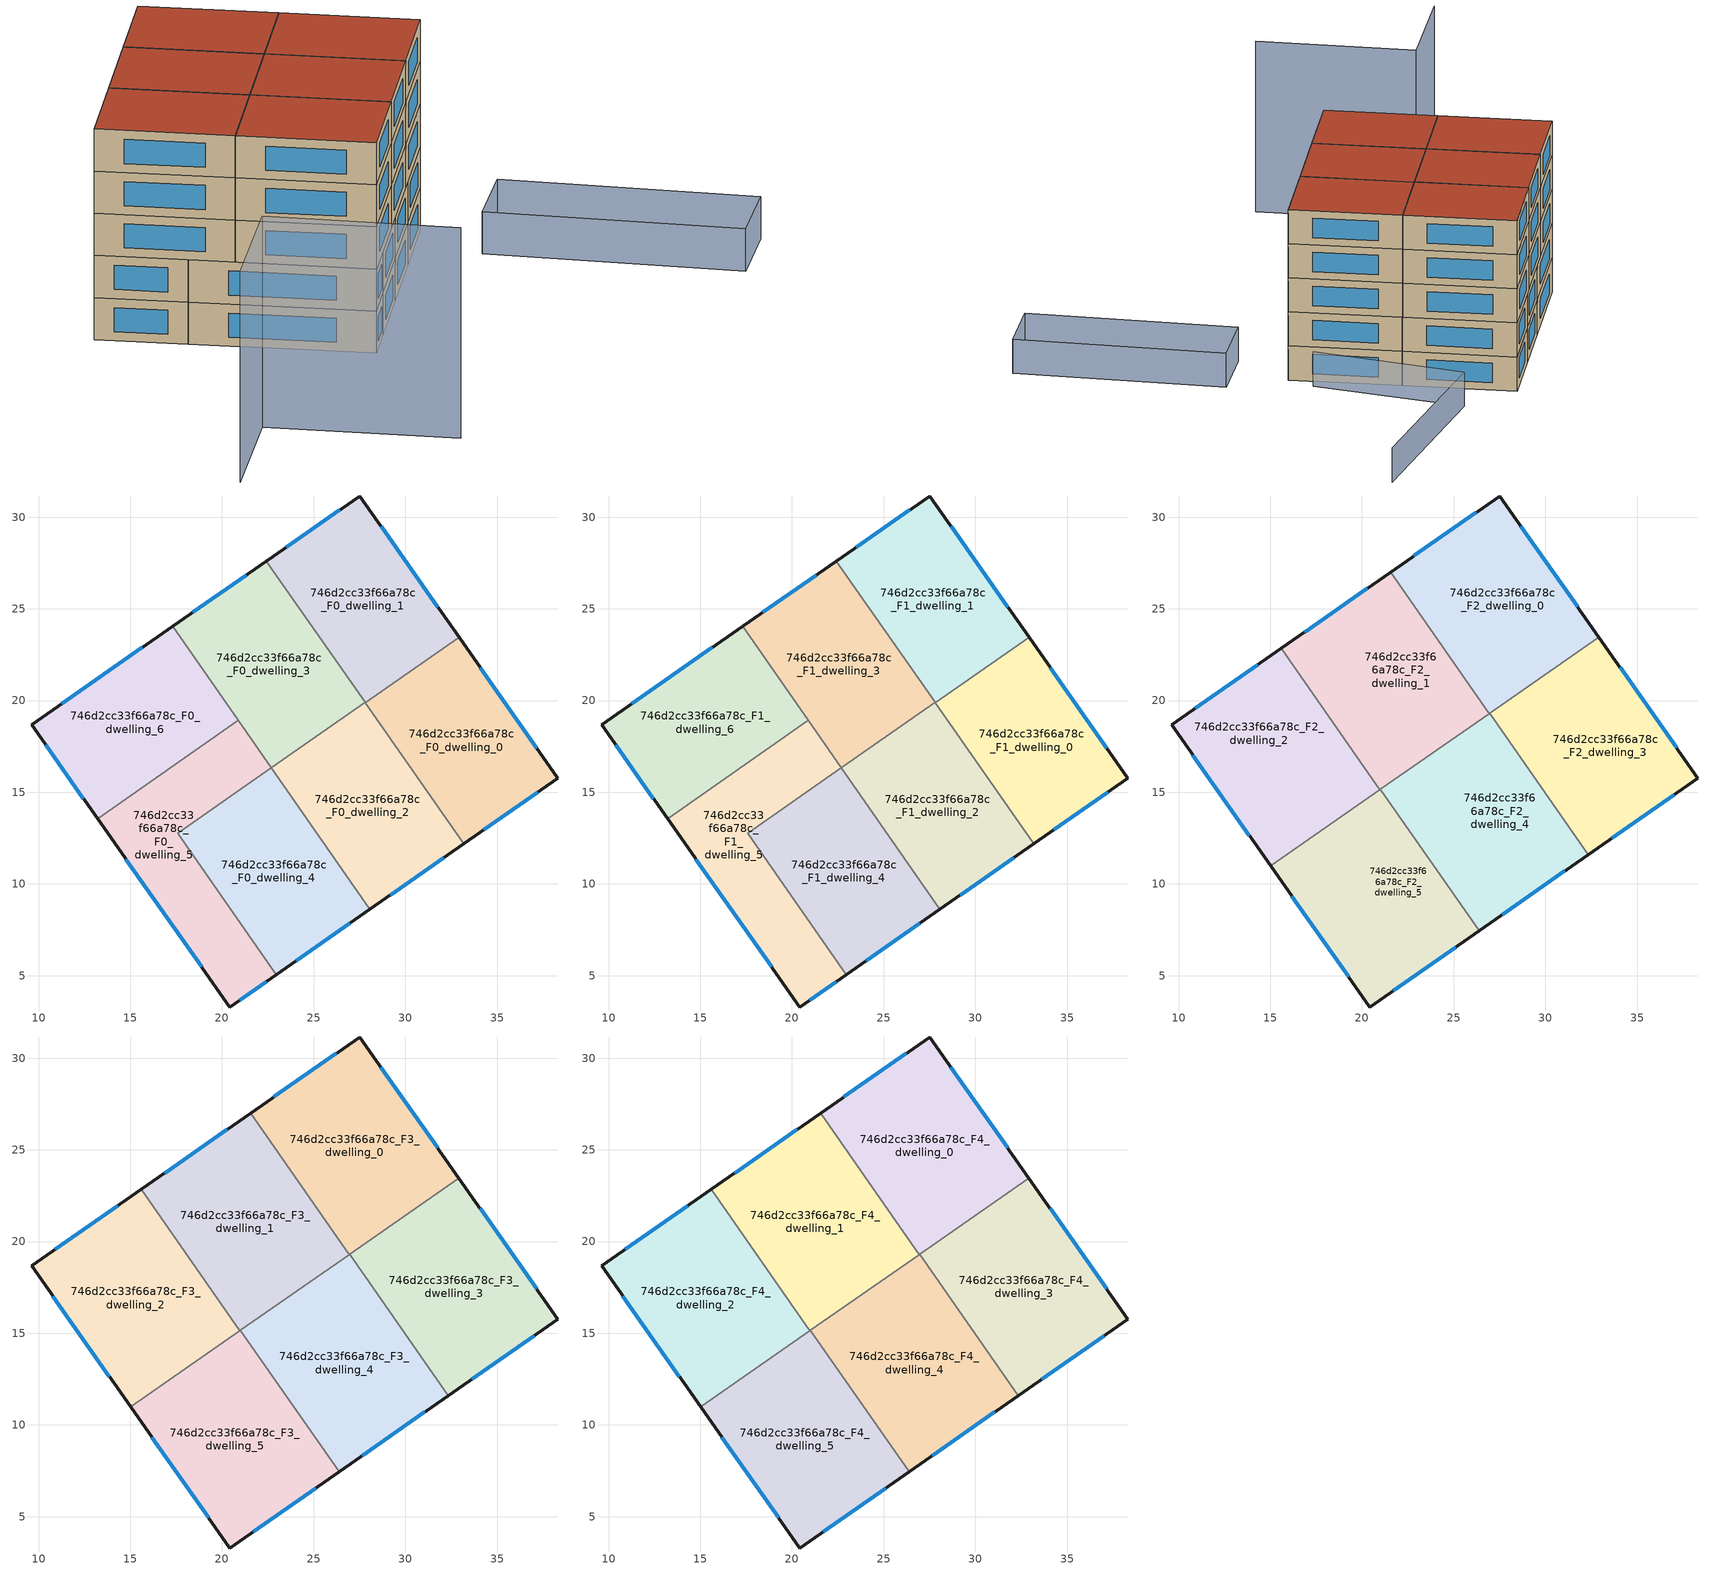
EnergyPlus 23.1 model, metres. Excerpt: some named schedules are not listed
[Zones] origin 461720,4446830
746d2cc33f66a78c_F0_dwelling_0
 floor ground (EU_floor_Construction): 32.93,23.44 38.32,15.77 33.18,12.18 27.82,19.88 z0
 wall outside (EU_wall_Construction): 33.18,12.18 38.32,15.77 32.93,23.44 z0:3
 wall to 746d2cc33f66a78c_F0_dwelling_1 (EU_wall_Construction): 32.93,23.44 27.82,19.88 z0:3
 wall to 746d2cc33f66a78c_F0_dwelling_2 (EU_wall_Construction): 27.82,19.88 33.18,12.18 z0:3
 window (EU_Window_Construction): 37.16,17.41 34.08,21.8 / 34.28,12.95 37.21,15 z0.64:2.36
746d2cc33f66a78c_F0_dwelling_1
 floor ground (EU_floor_Construction): 27.51,31.15 32.93,23.44 27.82,19.88 22.42,27.6 z0
 wall outside (EU_wall_Construction): 32.93,23.44 27.51,31.15 22.42,27.6 z0:3
 wall to 746d2cc33f66a78c_F0_dwelling_3 (EU_wall_Construction): 22.42,27.6 27.8,19.89 z0:3
 wall to 746d2cc33f66a78c_F0_dwelling_2 (EU_wall_Construction): 27.8,19.89 27.82,19.88 z0:3
 window (EU_Window_Construction): 31.77,25.09 28.67,29.5 / 26.42,30.39 23.51,28.36 z0.64:2.36
746d2cc33f66a78c_F0_dwelling_2
 floor ground (EU_floor_Construction): 27.8,19.89 33.18,12.18 28.07,8.62 22.69,16.33 z0
 wall outside (EU_wall_Construction): 28.07,8.62 33.18,12.18 z0:3
 wall to 746d2cc33f66a78c_F0_dwelling_3 (EU_wall_Construction): 27.8,19.89 22.69,16.33 z0:3
 wall to 746d2cc33f66a78c_F0_dwelling_4 (EU_wall_Construction): 22.69,16.33 28.07,8.62 z0:3
 window (EU_Window_Construction): 29.16,9.38 32.08,11.42 z0.64:2.36
746d2cc33f66a78c_F0_dwelling_3
 floor ground (EU_floor_Construction): 22.42,27.6 27.8,19.89 22.69,16.33 17.31,24.04 z0
 wall outside (EU_wall_Construction): 22.42,27.6 17.31,24.04 z0:3
 wall to 746d2cc33f66a78c_F0_dwelling_6 (EU_wall_Construction): 17.31,24.04 20.89,18.91 z0:3
 wall to 746d2cc33f66a78c_F0_dwelling_5 (EU_wall_Construction): 20.89,18.91 22.69,16.33 z0:3
 window (EU_Window_Construction): 21.33,26.84 18.41,24.8 z0.64:2.36
746d2cc33f66a78c_F0_dwelling_4
 floor ground (EU_floor_Construction): 22.69,16.33 28.07,8.62 22.96,5.06 17.58,12.77 z0
 wall outside (EU_wall_Construction): 22.96,5.06 28.07,8.62 z0:3
 wall to 746d2cc33f66a78c_F0_dwelling_5 (EU_wall_Construction): 22.69,16.33 17.58,12.77 22.96,5.06 z0:3
 window (EU_Window_Construction): 24.05,5.82 26.97,7.86 z0.64:2.36
746d2cc33f66a78c_F0_dwelling_5
 floor ground (EU_floor_Construction): 20.89,18.91 22.69,16.33 17.58,12.77 22.96,5.06 20.43,3.29 13.21,13.56 z0
 wall outside (EU_wall_Construction): 13.21,13.56 20.43,3.29 22.96,5.06 z0:3
 wall to 746d2cc33f66a78c_F0_dwelling_6 (EU_wall_Construction): 20.89,18.91 13.21,13.56 z0:3
 window (EU_Window_Construction): 20.97,3.67 22.42,4.68 / 14.76,11.36 18.89,5.49 z0.64:2.36
746d2cc33f66a78c_F0_dwelling_6
 floor ground (EU_floor_Construction): 17.31,24.04 20.89,18.91 13.21,13.56 9.62,18.68 z0
 wall outside (EU_wall_Construction): 17.31,24.04 9.62,18.68 13.21,13.56 z0:3
 window (EU_Window_Construction): 10.39,17.58 12.44,14.66 / 15.66,22.89 11.27,19.83 z0.64:2.36
746d2cc33f66a78c_F1_dwelling_0
 floor to 746d2cc33f66a78c_F0_dwelling_0 (EU_floor_Construction): 32.93,23.44 38.32,15.77 33.18,12.18 27.82,19.88 z3
 wall outside (EU_wall_Construction): 33.18,12.18 38.32,15.77 32.93,23.44 z3:6
 wall to 746d2cc33f66a78c_F1_dwelling_1 (EU_wall_Construction): 32.93,23.44 27.82,19.88 z3:6
 wall to 746d2cc33f66a78c_F1_dwelling_2 (EU_wall_Construction): 27.82,19.88 33.18,12.18 z3:6
 window (EU_Window_Construction): 37.16,17.41 34.08,21.8 / 34.28,12.95 37.21,15 z3.64:5.36
 ceiling adiabatic (EU_roof_Construction): 38.32,15.77 32.93,23.44 27.82,19.88 33.18,12.18 z6
746d2cc33f66a78c_F1_dwelling_1
 floor to 746d2cc33f66a78c_F0_dwelling_1 (EU_floor_Construction): 27.51,31.15 32.93,23.44 27.82,19.88 22.42,27.6 z3
 wall outside (EU_wall_Construction): 32.93,23.44 27.51,31.15 22.42,27.6 z3:6
 wall to 746d2cc33f66a78c_F1_dwelling_3 (EU_wall_Construction): 22.42,27.6 27.8,19.89 z3:6
 wall to 746d2cc33f66a78c_F1_dwelling_2 (EU_wall_Construction): 27.8,19.89 27.82,19.88 z3:6
 window (EU_Window_Construction): 31.77,25.09 28.67,29.5 / 26.42,30.39 23.51,28.36 z3.64:5.36
 ceiling adiabatic (EU_roof_Construction): 32.93,23.44 32.91,23.46 27.8,19.9 27.82,19.88 z6
746d2cc33f66a78c_F1_dwelling_2
 floor to 746d2cc33f66a78c_F0_dwelling_2 (EU_floor_Construction): 27.8,19.89 33.18,12.18 28.07,8.62 22.69,16.33 z3
 wall outside (EU_wall_Construction): 28.07,8.62 33.18,12.18 z3:6
 wall to 746d2cc33f66a78c_F1_dwelling_3 (EU_wall_Construction): 27.8,19.89 22.69,16.33 z3:6
 wall to 746d2cc33f66a78c_F1_dwelling_4 (EU_wall_Construction): 22.69,16.33 28.07,8.62 z3:6
 window (EU_Window_Construction): 29.16,9.38 32.08,11.42 z3.64:5.36
746d2cc33f66a78c_F1_dwelling_3
 floor to 746d2cc33f66a78c_F0_dwelling_3 (EU_floor_Construction): 22.42,27.6 27.8,19.89 22.69,16.33 17.31,24.04 z3
 wall outside (EU_wall_Construction): 22.42,27.6 17.31,24.04 z3:6
 wall to 746d2cc33f66a78c_F1_dwelling_6 (EU_wall_Construction): 17.31,24.04 20.89,18.91 z3:6
 wall to 746d2cc33f66a78c_F1_dwelling_5 (EU_wall_Construction): 20.89,18.91 22.69,16.33 z3:6
 window (EU_Window_Construction): 21.33,26.84 18.41,24.8 z3.64:5.36
746d2cc33f66a78c_F1_dwelling_4
 floor to 746d2cc33f66a78c_F0_dwelling_4 (EU_floor_Construction): 22.69,16.33 28.07,8.62 22.96,5.06 17.58,12.77 z3
 wall outside (EU_wall_Construction): 22.96,5.06 28.07,8.62 z3:6
 wall to 746d2cc33f66a78c_F1_dwelling_5 (EU_wall_Construction): 22.69,16.33 17.58,12.77 22.96,5.06 z3:6
 window (EU_Window_Construction): 24.05,5.82 26.97,7.86 z3.64:5.36
746d2cc33f66a78c_F1_dwelling_5
 floor to 746d2cc33f66a78c_F0_dwelling_5 (EU_floor_Construction): 20.89,18.91 22.69,16.33 17.58,12.77 22.96,5.06 20.43,3.29 13.21,13.56 z3
 wall outside (EU_wall_Construction): 13.21,13.56 20.43,3.29 22.96,5.06 z3:6
 wall to 746d2cc33f66a78c_F1_dwelling_6 (EU_wall_Construction): 20.89,18.91 13.21,13.56 z3:6
 window (EU_Window_Construction): 20.97,3.67 22.42,4.68 / 14.76,11.36 18.89,5.49 z3.64:5.36
746d2cc33f66a78c_F1_dwelling_6
 floor to 746d2cc33f66a78c_F0_dwelling_6 (EU_floor_Construction): 17.31,24.04 20.89,18.91 13.21,13.56 9.62,18.68 z3
 wall outside (EU_wall_Construction): 17.31,24.04 9.62,18.68 13.21,13.56 z3:6
 window (EU_Window_Construction): 10.39,17.58 12.44,14.66 / 15.66,22.89 11.27,19.83 z3.64:5.36
746d2cc33f66a78c_F2_dwelling_0
 floor to 746d2cc33f66a78c_F1_dwelling_1 (EU_floor_Construction): 27.51,31.15 32.91,23.46 27.8,19.9 22.42,27.6 z6
 floor to 746d2cc33f66a78c_F1_dwelling_3 (EU_floor_Construction): 22.42,27.6 27.8,19.9 26.94,19.29 21.56,27 z6
 wall outside (EU_wall_Construction): 32.91,23.46 27.51,31.15 21.56,27 z6:9
 wall to 746d2cc33f66a78c_F2_dwelling_1 (EU_wall_Construction): 21.56,27 26.94,19.29 z6:9
 wall to 746d2cc33f66a78c_F2_dwelling_3 (EU_wall_Construction): 26.96,19.31 32.91,23.46 z6:9
 wall to 746d2cc33f66a78c_F2_dwelling_4 (EU_wall_Construction): 26.94,19.29 26.96,19.31 z6:9
 window (EU_Window_Construction): 31.76,25.11 28.67,29.5 / 26.24,30.26 22.83,27.89 z6.64:8.36
746d2cc33f66a78c_F2_dwelling_1
 floor to 746d2cc33f66a78c_F1_dwelling_3 (EU_floor_Construction): 21.56,27 26.94,19.29 22.69,16.33 17.31,24.04 z6
 floor to 746d2cc33f66a78c_F1_dwelling_6 (EU_floor_Construction): 17.31,24.04 20.89,18.91 19.17,17.72 15.59,22.84 z6
 floor to 746d2cc33f66a78c_F1_dwelling_5 (EU_floor_Construction): 20.89,18.91 22.69,16.33 20.97,15.13 19.17,17.72 z6
 wall outside (EU_wall_Construction): 21.56,27 15.59,22.84 z6:9
 wall to 746d2cc33f66a78c_F2_dwelling_2 (EU_wall_Construction): 15.59,22.84 20.97,15.13 z6:9
 wall to 746d2cc33f66a78c_F2_dwelling_4 (EU_wall_Construction): 21,15.15 26.94,19.29 z6:9
 wall to 746d2cc33f66a78c_F2_dwelling_5 (EU_wall_Construction): 20.97,15.13 21,15.15 z6:9
 window (EU_Window_Construction): 20.28,26.11 16.87,23.73 z6.64:8.36
746d2cc33f66a78c_F2_dwelling_2
 floor to 746d2cc33f66a78c_F1_dwelling_6 (EU_floor_Construction): 15.59,22.84 19.17,17.72 13.21,13.56 9.62,18.68 z6
 floor to 746d2cc33f66a78c_F1_dwelling_5 (EU_floor_Construction): 19.17,17.72 20.97,15.13 15.03,10.98 13.21,13.56 z6
 wall outside (EU_wall_Construction): 15.59,22.84 9.62,18.68 15.03,10.98 z6:9
 wall to 746d2cc33f66a78c_F2_dwelling_5 (EU_wall_Construction): 15.03,10.98 20.97,15.13 z6:9
 window (EU_Window_Construction): 10.78,17.03 13.87,12.63 / 14.31,21.95 10.9,19.57 z6.64:8.36
746d2cc33f66a78c_F2_dwelling_3
 floor to 746d2cc33f66a78c_F1_dwelling_2 (EU_floor_Construction): 27.8,19.89 33.18,12.18 32.34,11.6 26.96,19.31 z6
 floor adiabatic (EU_floor_Construction): 32.91,23.46 38.32,15.77 32.34,11.6 33.18,12.18 27.8,19.89 26.96,19.31 z6
 wall outside (EU_wall_Construction): 32.34,11.6 38.32,15.77 32.91,23.46 z6:9
 wall to 746d2cc33f66a78c_F2_dwelling_4 (EU_wall_Construction): 26.96,19.31 32.34,11.6 z6:9
 window (EU_Window_Construction): 37.16,17.41 34.07,21.81 / 33.62,12.49 37.04,14.87 z6.64:8.36
746d2cc33f66a78c_F2_dwelling_4
 floor to 746d2cc33f66a78c_F1_dwelling_2 (EU_floor_Construction): 26.96,19.31 32.34,11.6 28.07,8.62 22.69,16.33 z6
 floor to 746d2cc33f66a78c_F1_dwelling_4 (EU_floor_Construction): 22.69,16.33 28.07,8.62 26.38,7.44 21,15.15 z6
 wall outside (EU_wall_Construction): 26.38,7.44 32.34,11.6 z6:9
 wall to 746d2cc33f66a78c_F2_dwelling_5 (EU_wall_Construction): 21,15.15 26.38,7.44 z6:9
 window (EU_Window_Construction): 27.66,8.33 31.06,10.71 z6.64:8.36
746d2cc33f66a78c_F2_dwelling_5
 floor to 746d2cc33f66a78c_F1_dwelling_5 (EU_floor_Construction): 17.58,12.77 22.96,5.06 20.43,3.29 15.03,10.98 z6
 floor to 746d2cc33f66a78c_F1_dwelling_4 (EU_floor_Construction): 21,15.15 26.38,7.44 22.96,5.06 17.58,12.77 z6
 wall outside (EU_wall_Construction): 15.03,10.98 20.43,3.29 26.38,7.44 z6:9
 window (EU_Window_Construction): 21.71,4.18 25.1,6.55 / 16.18,9.34 19.27,4.94 z6.64:8.36
746d2cc33f66a78c_F3_dwelling_0
 floor to 746d2cc33f66a78c_F2_dwelling_0 (EU_floor_Construction): 27.51,31.15 32.91,23.46 26.94,19.29 21.56,27 z9
 wall outside (EU_wall_Construction): 32.91,23.46 27.51,31.15 21.56,27 z9:12
 wall to 746d2cc33f66a78c_F3_dwelling_1 (EU_wall_Construction): 21.56,27 26.94,19.29 z9:12
 wall to 746d2cc33f66a78c_F3_dwelling_3 (EU_wall_Construction): 26.96,19.31 32.91,23.46 z9:12
 wall to 746d2cc33f66a78c_F3_dwelling_4 (EU_wall_Construction): 26.94,19.29 26.96,19.31 z9:12
 window (EU_Window_Construction): 31.76,25.11 28.67,29.5 / 26.24,30.26 22.83,27.89 z9.64:11.36
746d2cc33f66a78c_F3_dwelling_1
 floor to 746d2cc33f66a78c_F2_dwelling_1 (EU_floor_Construction): 21.56,27 26.94,19.29 20.97,15.13 15.59,22.84 z9
 wall outside (EU_wall_Construction): 21.56,27 15.59,22.84 z9:12
 wall to 746d2cc33f66a78c_F3_dwelling_2 (EU_wall_Construction): 15.59,22.84 20.97,15.13 z9:12
 wall to 746d2cc33f66a78c_F3_dwelling_4 (EU_wall_Construction): 21,15.15 26.94,19.29 z9:12
 wall to 746d2cc33f66a78c_F3_dwelling_5 (EU_wall_Construction): 20.97,15.13 21,15.15 z9:12
 window (EU_Window_Construction): 20.28,26.11 16.87,23.73 z9.64:11.36
746d2cc33f66a78c_F3_dwelling_2
 floor to 746d2cc33f66a78c_F2_dwelling_2 (EU_floor_Construction): 15.59,22.84 20.97,15.13 15.03,10.98 9.62,18.68 z9
 wall outside (EU_wall_Construction): 15.59,22.84 9.62,18.68 15.03,10.98 z9:12
 wall to 746d2cc33f66a78c_F3_dwelling_5 (EU_wall_Construction): 15.03,10.98 20.97,15.13 z9:12
 window (EU_Window_Construction): 10.78,17.03 13.87,12.63 / 14.31,21.95 10.9,19.57 z9.64:11.36
746d2cc33f66a78c_F3_dwelling_3
 floor to 746d2cc33f66a78c_F2_dwelling_3 (EU_floor_Construction): 32.91,23.46 38.32,15.77 32.34,11.6 26.96,19.31 z9
 wall outside (EU_wall_Construction): 32.34,11.6 38.32,15.77 32.91,23.46 z9:12
 wall to 746d2cc33f66a78c_F3_dwelling_4 (EU_wall_Construction): 26.96,19.31 32.34,11.6 z9:12
 window (EU_Window_Construction): 37.16,17.41 34.07,21.81 / 33.62,12.49 37.04,14.87 z9.64:11.36
746d2cc33f66a78c_F3_dwelling_4
 floor to 746d2cc33f66a78c_F2_dwelling_4 (EU_floor_Construction): 26.96,19.31 32.34,11.6 26.38,7.44 21,15.15 z9
 wall outside (EU_wall_Construction): 26.38,7.44 32.34,11.6 z9:12
 wall to 746d2cc33f66a78c_F3_dwelling_5 (EU_wall_Construction): 21,15.15 26.38,7.44 z9:12
 window (EU_Window_Construction): 27.66,8.33 31.06,10.71 z9.64:11.36
746d2cc33f66a78c_F3_dwelling_5
 floor to 746d2cc33f66a78c_F2_dwelling_5 (EU_floor_Construction): 21,15.15 26.38,7.44 20.43,3.29 15.03,10.98 z9
 wall outside (EU_wall_Construction): 15.03,10.98 20.43,3.29 26.38,7.44 z9:12
 window (EU_Window_Construction): 21.71,4.18 25.1,6.55 / 16.18,9.34 19.27,4.94 z9.64:11.36
746d2cc33f66a78c_F4_dwelling_0
 floor to 746d2cc33f66a78c_F3_dwelling_0 (EU_floor_Construction): 27.51,31.15 32.91,23.46 26.94,19.29 21.56,27 z12
 wall outside (EU_wall_Construction): 32.91,23.46 27.51,31.15 21.56,27 z12:15
 wall to 746d2cc33f66a78c_F4_dwelling_1 (EU_wall_Construction): 21.56,27 26.94,19.29 z12:15
 wall to 746d2cc33f66a78c_F4_dwelling_3 (EU_wall_Construction): 26.96,19.31 32.91,23.46 z12:15
 wall to 746d2cc33f66a78c_F4_dwelling_4 (EU_wall_Construction): 26.94,19.29 26.96,19.31 z12:15
 window (EU_Window_Construction): 31.76,25.11 28.67,29.5 / 26.24,30.26 22.83,27.89 z12.64:14.36
 roof outside (EU_roof_Construction): 32.91,23.46 27.51,31.15 21.56,27 26.94,19.29 z15
746d2cc33f66a78c_F4_dwelling_1
 floor to 746d2cc33f66a78c_F3_dwelling_1 (EU_floor_Construction): 21.56,27 26.94,19.29 20.97,15.13 15.59,22.84 z12
 wall outside (EU_wall_Construction): 21.56,27 15.59,22.84 z12:15
 wall to 746d2cc33f66a78c_F4_dwelling_2 (EU_wall_Construction): 15.59,22.84 20.97,15.13 z12:15
 wall to 746d2cc33f66a78c_F4_dwelling_4 (EU_wall_Construction): 21,15.15 26.94,19.29 z12:15
 wall to 746d2cc33f66a78c_F4_dwelling_5 (EU_wall_Construction): 20.97,15.13 21,15.15 z12:15
 window (EU_Window_Construction): 20.28,26.11 16.87,23.73 z12.64:14.36
 roof outside (EU_roof_Construction): 26.94,19.29 21.56,27 15.59,22.84 20.97,15.13 z15
746d2cc33f66a78c_F4_dwelling_2
 floor to 746d2cc33f66a78c_F3_dwelling_2 (EU_floor_Construction): 15.59,22.84 20.97,15.13 15.03,10.98 9.62,18.68 z12
 wall outside (EU_wall_Construction): 15.59,22.84 9.62,18.68 15.03,10.98 z12:15
 wall to 746d2cc33f66a78c_F4_dwelling_5 (EU_wall_Construction): 15.03,10.98 20.97,15.13 z12:15
 window (EU_Window_Construction): 10.78,17.03 13.87,12.63 / 14.31,21.95 10.9,19.57 z12.64:14.36
 roof outside (EU_roof_Construction): 20.97,15.13 15.59,22.84 9.62,18.68 15.03,10.98 z15
746d2cc33f66a78c_F4_dwelling_3
 floor to 746d2cc33f66a78c_F3_dwelling_3 (EU_floor_Construction): 32.91,23.46 38.32,15.77 32.34,11.6 26.96,19.31 z12
 wall outside (EU_wall_Construction): 32.34,11.6 38.32,15.77 32.91,23.46 z12:15
 wall to 746d2cc33f66a78c_F4_dwelling_4 (EU_wall_Construction): 26.96,19.31 32.34,11.6 z12:15
 window (EU_Window_Construction): 37.16,17.41 34.07,21.81 / 33.62,12.49 37.04,14.87 z12.64:14.36
 roof outside (EU_roof_Construction): 38.32,15.77 32.91,23.46 26.96,19.31 32.34,11.6 z15
746d2cc33f66a78c_F4_dwelling_4
 floor to 746d2cc33f66a78c_F3_dwelling_4 (EU_floor_Construction): 26.96,19.31 32.34,11.6 26.38,7.44 21,15.15 z12
 wall outside (EU_wall_Construction): 26.38,7.44 32.34,11.6 z12:15
 wall to 746d2cc33f66a78c_F4_dwelling_5 (EU_wall_Construction): 21,15.15 26.38,7.44 z12:15
 window (EU_Window_Construction): 27.66,8.33 31.06,10.71 z12.64:14.36
 roof outside (EU_roof_Construction): 32.34,11.6 26.96,19.31 21,15.15 26.38,7.44 z15
746d2cc33f66a78c_F4_dwelling_5
 floor to 746d2cc33f66a78c_F3_dwelling_5 (EU_floor_Construction): 21,15.15 26.38,7.44 20.43,3.29 15.03,10.98 z12
 wall outside (EU_wall_Construction): 15.03,10.98 20.43,3.29 26.38,7.44 z12:15
 window (EU_Window_Construction): 21.71,4.18 25.1,6.55 / 16.18,9.34 19.27,4.94 z12.64:14.36
 roof outside (EU_roof_Construction): 26.38,7.44 21,15.15 15.03,10.98 20.43,3.29 z15
shading: -2.35,-5.33 5.75,0.12 / 5.75,0.12 13.15,-10.89 z0:15; 37.92,18.13 32.83,30.16 / 32.83,30.16 48.94,36.98 / 47.54,-4.9 38.05,10 / 38.05,10 42.91,13.09 / 42.91,13.09 52.4,-1.81 / 52.4,-1.81 47.54,-4.9 z0:3
[Building]
EU S2 Campaign: North Axis=0; Terrain=City; Solar Distribution=FullExterior
[Site:Location]
Yerevan-Zvartnots.Intl.AP: Latitude=40.15; Longitude=44.383; Time Zone=4; Elevation=854
[SizingPeriod:WeatherFileDays]
AnnualSizingPeriod: Begin Month=1; Begin Day of Month=1; End Month=12; End Day of Month=31; Day of Week for Start Day=Monday; Use Weather File Daylight Saving Period=No; Use Weather File Rain and Snow Indicators=No
[MATERIAL]
EU_InternalMass_Material: Roughness=MediumRough; Thickness=0.1; Conductivity=1; Density=1800; Specific Heat=900; Thermal Absorptance=0.9; Solar Absorptance=0.7; Visible Absorptance=0.7
[MATERIAL:NOMASS] Roughness=MediumRough; Thermal Absorptance=0.9; Solar Absorptance=0.7; Visible Absorptance=0.7
Name | Thermal Resistance
EU_wall_NoMass | 1.05043
EU_roof_NoMass | 1.45357
EU_floor_NoMass | 0.478065
[WINDOWMATERIAL:SIMPLEGLAZINGSYSTEM]
EU_Window_SimpleGlazing: UFactor=2.5566; Solar Heat Gain Coefficient=0.75; Visible Transmittance=0.75
[CONSTRUCTION]
EU_wall_Construction: EU_wall_NoMass
EU_roof_Construction: EU_roof_NoMass
EU_floor_Construction: EU_floor_NoMass
EU_Window_Construction: EU_Window_SimpleGlazing
EU_InternalMass_Construction: EU_InternalMass_Material
[ZONE] Type=1; Multiplier=1; Ceiling Height=autocalculate; Floor Area=autocalculate; Part of Total Floor Area=Yes
Name | Volume
746d2cc33f66a78c_F0_dwelling_0; 746d2cc33f66a78c_F1_dwelling_0 | 175.707
746d2cc33f66a78c_F2_dwelling_0; 746d2cc33f66a78c_F3_dwelling_0; 746d2cc33f66a78c_F4_dwelling_0 | 205.007
746d2cc33f66a78c_F0_dwelling_1; 746d2cc33f66a78c_F1_dwelling_1 | 175.716
746d2cc33f66a78c_F2_dwelling_1; 746d2cc33f66a78c_F3_dwelling_1; 746d2cc33f66a78c_F4_dwelling_1 | 205.013
746d2cc33f66a78c_F0_dwelling_2; 746d2cc33f66a78c_F1_dwelling_2 | 175.724
746d2cc33f66a78c_F2_dwelling_2; 746d2cc33f66a78c_F3_dwelling_2; 746d2cc33f66a78c_F4_dwelling_2 | 205.018
746d2cc33f66a78c_F0_dwelling_3; 746d2cc33f66a78c_F1_dwelling_3 | 175.718
746d2cc33f66a78c_F2_dwelling_3; 746d2cc33f66a78c_F3_dwelling_3; 746d2cc33f66a78c_F4_dwelling_3 | 205.022
746d2cc33f66a78c_F0_dwelling_4; 746d2cc33f66a78c_F1_dwelling_4 | 175.712
746d2cc33f66a78c_F2_dwelling_4; 746d2cc33f66a78c_F3_dwelling_4; 746d2cc33f66a78c_F4_dwelling_4 | 204.999
746d2cc33f66a78c_F0_dwelling_5; 746d2cc33f66a78c_F1_dwelling_5 | 175.709
746d2cc33f66a78c_F2_dwelling_5; 746d2cc33f66a78c_F3_dwelling_5; 746d2cc33f66a78c_F4_dwelling_5 | 205.016
746d2cc33f66a78c_F0_dwelling_6; 746d2cc33f66a78c_F1_dwelling_6 | 175.74
[INTERNALMASS] Construction=EU_InternalMass_Construction
Name | Zone or ZoneList | Surface Area
746d2cc33f66a78c_F0_dwelling_0_EU_InternalMass | 746d2cc33f66a78c_F0_dwelling_0 | 58.5688
746d2cc33f66a78c_F0_dwelling_1_EU_InternalMass | 746d2cc33f66a78c_F0_dwelling_1 | 58.5715
746d2cc33f66a78c_F0_dwelling_2_EU_InternalMass | 746d2cc33f66a78c_F0_dwelling_2 | 58.577
746d2cc33f66a78c_F0_dwelling_3_EU_InternalMass | 746d2cc33f66a78c_F0_dwelling_3 | 58.5726
746d2cc33f66a78c_F0_dwelling_4_EU_InternalMass | 746d2cc33f66a78c_F0_dwelling_4 | 58.5705
746d2cc33f66a78c_F0_dwelling_5_EU_InternalMass | 746d2cc33f66a78c_F0_dwelling_5 | 58.5699
746d2cc33f66a78c_F0_dwelling_6_EU_InternalMass | 746d2cc33f66a78c_F0_dwelling_6 | 58.5786
746d2cc33f66a78c_F1_dwelling_0_EU_InternalMass | 746d2cc33f66a78c_F1_dwelling_0 | 58.5688
746d2cc33f66a78c_F1_dwelling_1_EU_InternalMass | 746d2cc33f66a78c_F1_dwelling_1 | 58.5715
746d2cc33f66a78c_F1_dwelling_2_EU_InternalMass | 746d2cc33f66a78c_F1_dwelling_2 | 58.577
746d2cc33f66a78c_F1_dwelling_3_EU_InternalMass | 746d2cc33f66a78c_F1_dwelling_3 | 58.5726
746d2cc33f66a78c_F1_dwelling_4_EU_InternalMass | 746d2cc33f66a78c_F1_dwelling_4 | 58.5705
746d2cc33f66a78c_F1_dwelling_5_EU_InternalMass | 746d2cc33f66a78c_F1_dwelling_5 | 58.5699
746d2cc33f66a78c_F1_dwelling_6_EU_InternalMass | 746d2cc33f66a78c_F1_dwelling_6 | 58.5786
746d2cc33f66a78c_F2_dwelling_0_EU_InternalMass | 746d2cc33f66a78c_F2_dwelling_0 | 68.3354
746d2cc33f66a78c_F2_dwelling_1_EU_InternalMass | 746d2cc33f66a78c_F2_dwelling_1 | 68.3379
746d2cc33f66a78c_F2_dwelling_2_EU_InternalMass | 746d2cc33f66a78c_F2_dwelling_2 | 68.3392
746d2cc33f66a78c_F2_dwelling_3_EU_InternalMass | 746d2cc33f66a78c_F2_dwelling_3 | 68.3408
746d2cc33f66a78c_F2_dwelling_4_EU_InternalMass | 746d2cc33f66a78c_F2_dwelling_4 | 68.3329
746d2cc33f66a78c_F2_dwelling_5_EU_InternalMass | 746d2cc33f66a78c_F2_dwelling_5 | 68.3387
746d2cc33f66a78c_F3_dwelling_0_EU_InternalMass | 746d2cc33f66a78c_F3_dwelling_0 | 68.3354
746d2cc33f66a78c_F3_dwelling_1_EU_InternalMass | 746d2cc33f66a78c_F3_dwelling_1 | 68.3379
746d2cc33f66a78c_F3_dwelling_2_EU_InternalMass | 746d2cc33f66a78c_F3_dwelling_2 | 68.3392
746d2cc33f66a78c_F3_dwelling_3_EU_InternalMass | 746d2cc33f66a78c_F3_dwelling_3 | 68.3408
746d2cc33f66a78c_F3_dwelling_4_EU_InternalMass | 746d2cc33f66a78c_F3_dwelling_4 | 68.3329
746d2cc33f66a78c_F3_dwelling_5_EU_InternalMass | 746d2cc33f66a78c_F3_dwelling_5 | 68.3387
746d2cc33f66a78c_F4_dwelling_0_EU_InternalMass | 746d2cc33f66a78c_F4_dwelling_0 | 68.3354
746d2cc33f66a78c_F4_dwelling_1_EU_InternalMass | 746d2cc33f66a78c_F4_dwelling_1 | 68.3379
746d2cc33f66a78c_F4_dwelling_2_EU_InternalMass | 746d2cc33f66a78c_F4_dwelling_2 | 68.3392
746d2cc33f66a78c_F4_dwelling_3_EU_InternalMass | 746d2cc33f66a78c_F4_dwelling_3 | 68.3408
746d2cc33f66a78c_F4_dwelling_4_EU_InternalMass | 746d2cc33f66a78c_F4_dwelling_4 | 68.3329
746d2cc33f66a78c_F4_dwelling_5_EU_InternalMass | 746d2cc33f66a78c_F4_dwelling_5 | 68.3387
[OTHEREQUIPMENT] Fuel Type=Electricity; Design Level Calculation Method=Watts/Area; Power per Zone Floor Area=1; Fraction Latent=0; Fraction Radiant=0; Fraction Lost=0; Carbon Dioxide Generation Rate=0; EndUse Subcategory=EU_Step8_InternalGains
Name | Zone or ZoneList or Space or SpaceList | Schedule
EU_Step8_InternalGain_746d2cc33f66a78c_F0_dwelling_0_f000 | 746d2cc33f66a78c_F0_dwelling_0 | EU_Step8_GainSchedule_746d2cc33f66a78c_F0_dwelling_0_f000
EU_Step8_InternalGain_746d2cc33f66a78c_F0_dwelling_1_f000 | 746d2cc33f66a78c_F0_dwelling_1 | EU_Step8_GainSchedule_746d2cc33f66a78c_F0_dwelling_1_f000
EU_Step8_InternalGain_746d2cc33f66a78c_F0_dwelling_2_f000 | 746d2cc33f66a78c_F0_dwelling_2 | EU_Step8_GainSchedule_746d2cc33f66a78c_F0_dwelling_2_f000
EU_Step8_InternalGain_746d2cc33f66a78c_F0_dwelling_3_f000 | 746d2cc33f66a78c_F0_dwelling_3 | EU_Step8_GainSchedule_746d2cc33f66a78c_F0_dwelling_3_f000
EU_Step8_InternalGain_746d2cc33f66a78c_F0_dwelling_4_f000 | 746d2cc33f66a78c_F0_dwelling_4 | EU_Step8_GainSchedule_746d2cc33f66a78c_F0_dwelling_4_f000
EU_Step8_InternalGain_746d2cc33f66a78c_F0_dwelling_5_f000 | 746d2cc33f66a78c_F0_dwelling_5 | EU_Step8_GainSchedule_746d2cc33f66a78c_F0_dwelling_5_f000
EU_Step8_InternalGain_746d2cc33f66a78c_F0_dwelling_6_f000 | 746d2cc33f66a78c_F0_dwelling_6 | EU_Step8_GainSchedule_746d2cc33f66a78c_F0_dwelling_6_f000
EU_Step8_InternalGain_746d2cc33f66a78c_F1_dwelling_0_f000 | 746d2cc33f66a78c_F1_dwelling_0 | EU_Step8_GainSchedule_746d2cc33f66a78c_F1_dwelling_0_f000
EU_Step8_InternalGain_746d2cc33f66a78c_F1_dwelling_1_f000 | 746d2cc33f66a78c_F1_dwelling_1 | EU_Step8_GainSchedule_746d2cc33f66a78c_F1_dwelling_1_f000
EU_Step8_InternalGain_746d2cc33f66a78c_F1_dwelling_2_f000 | 746d2cc33f66a78c_F1_dwelling_2 | EU_Step8_GainSchedule_746d2cc33f66a78c_F1_dwelling_2_f000
EU_Step8_InternalGain_746d2cc33f66a78c_F1_dwelling_3_f000 | 746d2cc33f66a78c_F1_dwelling_3 | EU_Step8_GainSchedule_746d2cc33f66a78c_F1_dwelling_3_f000
EU_Step8_InternalGain_746d2cc33f66a78c_F1_dwelling_4_f000 | 746d2cc33f66a78c_F1_dwelling_4 | EU_Step8_GainSchedule_746d2cc33f66a78c_F1_dwelling_4_f000
EU_Step8_InternalGain_746d2cc33f66a78c_F1_dwelling_5_f000 | 746d2cc33f66a78c_F1_dwelling_5 | EU_Step8_GainSchedule_746d2cc33f66a78c_F1_dwelling_5_f000
EU_Step8_InternalGain_746d2cc33f66a78c_F1_dwelling_6_f000 | 746d2cc33f66a78c_F1_dwelling_6 | EU_Step8_GainSchedule_746d2cc33f66a78c_F1_dwelling_6_f000
EU_Step8_InternalGain_746d2cc33f66a78c_F2_dwelling_0_f000 | 746d2cc33f66a78c_F2_dwelling_0 | EU_Step8_GainSchedule_746d2cc33f66a78c_F2_dwelling_0_f000
EU_Step8_InternalGain_746d2cc33f66a78c_F2_dwelling_1_f000 | 746d2cc33f66a78c_F2_dwelling_1 | EU_Step8_GainSchedule_746d2cc33f66a78c_F2_dwelling_1_f000
EU_Step8_InternalGain_746d2cc33f66a78c_F2_dwelling_2_f000 | 746d2cc33f66a78c_F2_dwelling_2 | EU_Step8_GainSchedule_746d2cc33f66a78c_F2_dwelling_2_f000
EU_Step8_InternalGain_746d2cc33f66a78c_F2_dwelling_3_f000 | 746d2cc33f66a78c_F2_dwelling_3 | EU_Step8_GainSchedule_746d2cc33f66a78c_F2_dwelling_3_f000
EU_Step8_InternalGain_746d2cc33f66a78c_F2_dwelling_4_f000 | 746d2cc33f66a78c_F2_dwelling_4 | EU_Step8_GainSchedule_746d2cc33f66a78c_F2_dwelling_4_f000
EU_Step8_InternalGain_746d2cc33f66a78c_F2_dwelling_5_f000 | 746d2cc33f66a78c_F2_dwelling_5 | EU_Step8_GainSchedule_746d2cc33f66a78c_F2_dwelling_5_f000
EU_Step8_InternalGain_746d2cc33f66a78c_F3_dwelling_0_f000 | 746d2cc33f66a78c_F3_dwelling_0 | EU_Step8_GainSchedule_746d2cc33f66a78c_F3_dwelling_0_f000
EU_Step8_InternalGain_746d2cc33f66a78c_F3_dwelling_1_f000 | 746d2cc33f66a78c_F3_dwelling_1 | EU_Step8_GainSchedule_746d2cc33f66a78c_F3_dwelling_1_f000
EU_Step8_InternalGain_746d2cc33f66a78c_F3_dwelling_2_f000 | 746d2cc33f66a78c_F3_dwelling_2 | EU_Step8_GainSchedule_746d2cc33f66a78c_F3_dwelling_2_f000
EU_Step8_InternalGain_746d2cc33f66a78c_F3_dwelling_3_f000 | 746d2cc33f66a78c_F3_dwelling_3 | EU_Step8_GainSchedule_746d2cc33f66a78c_F3_dwelling_3_f000
EU_Step8_InternalGain_746d2cc33f66a78c_F3_dwelling_4_f000 | 746d2cc33f66a78c_F3_dwelling_4 | EU_Step8_GainSchedule_746d2cc33f66a78c_F3_dwelling_4_f000
EU_Step8_InternalGain_746d2cc33f66a78c_F3_dwelling_5_f000 | 746d2cc33f66a78c_F3_dwelling_5 | EU_Step8_GainSchedule_746d2cc33f66a78c_F3_dwelling_5_f000
EU_Step8_InternalGain_746d2cc33f66a78c_F4_dwelling_0_f000 | 746d2cc33f66a78c_F4_dwelling_0 | EU_Step8_GainSchedule_746d2cc33f66a78c_F4_dwelling_0_f000
EU_Step8_InternalGain_746d2cc33f66a78c_F4_dwelling_1_f000 | 746d2cc33f66a78c_F4_dwelling_1 | EU_Step8_GainSchedule_746d2cc33f66a78c_F4_dwelling_1_f000
EU_Step8_InternalGain_746d2cc33f66a78c_F4_dwelling_2_f000 | 746d2cc33f66a78c_F4_dwelling_2 | EU_Step8_GainSchedule_746d2cc33f66a78c_F4_dwelling_2_f000
EU_Step8_InternalGain_746d2cc33f66a78c_F4_dwelling_3_f000 | 746d2cc33f66a78c_F4_dwelling_3 | EU_Step8_GainSchedule_746d2cc33f66a78c_F4_dwelling_3_f000
EU_Step8_InternalGain_746d2cc33f66a78c_F4_dwelling_4_f000 | 746d2cc33f66a78c_F4_dwelling_4 | EU_Step8_GainSchedule_746d2cc33f66a78c_F4_dwelling_4_f000
EU_Step8_InternalGain_746d2cc33f66a78c_F4_dwelling_5_f000 | 746d2cc33f66a78c_F4_dwelling_5 | EU_Step8_GainSchedule_746d2cc33f66a78c_F4_dwelling_5_f000
[ZONEVENTILATION:DESIGNFLOWRATE] Schedule=EU_AlwaysOn; Design Flow Rate Calculation Method=AirChanges/Hour; Air Changes per Hour=0.557805; Ventilation Type=Natural; Fan Pressure Rise=0; Fan Total Efficiency=1; Constant Term Coefficient=1; Temperature Term Coefficient=0; Velocity Term Coefficient=0; Velocity Squared Term Coefficient=0; Minimum Indoor Temperature=-100; Maximum Indoor Temperature=100; Delta Temperature=-100; Minimum Outdoor Temperature=-100; Maximum Outdoor Temperature=100; Maximum Wind Speed=40
Name | Zone or ZoneList or Space or SpaceList
EU_ConstantAir_746d2cc33f66a78c_F0_dwelling_0 | 746d2cc33f66a78c_F0_dwelling_0
EU_ConstantAir_746d2cc33f66a78c_F0_dwelling_1 | 746d2cc33f66a78c_F0_dwelling_1
EU_ConstantAir_746d2cc33f66a78c_F0_dwelling_2 | 746d2cc33f66a78c_F0_dwelling_2
EU_ConstantAir_746d2cc33f66a78c_F0_dwelling_3 | 746d2cc33f66a78c_F0_dwelling_3
EU_ConstantAir_746d2cc33f66a78c_F0_dwelling_4 | 746d2cc33f66a78c_F0_dwelling_4
EU_ConstantAir_746d2cc33f66a78c_F0_dwelling_5 | 746d2cc33f66a78c_F0_dwelling_5
EU_ConstantAir_746d2cc33f66a78c_F0_dwelling_6 | 746d2cc33f66a78c_F0_dwelling_6
EU_ConstantAir_746d2cc33f66a78c_F1_dwelling_0 | 746d2cc33f66a78c_F1_dwelling_0
EU_ConstantAir_746d2cc33f66a78c_F1_dwelling_1 | 746d2cc33f66a78c_F1_dwelling_1
EU_ConstantAir_746d2cc33f66a78c_F1_dwelling_2 | 746d2cc33f66a78c_F1_dwelling_2
EU_ConstantAir_746d2cc33f66a78c_F1_dwelling_3 | 746d2cc33f66a78c_F1_dwelling_3
EU_ConstantAir_746d2cc33f66a78c_F1_dwelling_4 | 746d2cc33f66a78c_F1_dwelling_4
EU_ConstantAir_746d2cc33f66a78c_F1_dwelling_5 | 746d2cc33f66a78c_F1_dwelling_5
EU_ConstantAir_746d2cc33f66a78c_F1_dwelling_6 | 746d2cc33f66a78c_F1_dwelling_6
EU_ConstantAir_746d2cc33f66a78c_F2_dwelling_0 | 746d2cc33f66a78c_F2_dwelling_0
EU_ConstantAir_746d2cc33f66a78c_F2_dwelling_1 | 746d2cc33f66a78c_F2_dwelling_1
EU_ConstantAir_746d2cc33f66a78c_F2_dwelling_2 | 746d2cc33f66a78c_F2_dwelling_2
EU_ConstantAir_746d2cc33f66a78c_F2_dwelling_3 | 746d2cc33f66a78c_F2_dwelling_3
EU_ConstantAir_746d2cc33f66a78c_F2_dwelling_4 | 746d2cc33f66a78c_F2_dwelling_4
EU_ConstantAir_746d2cc33f66a78c_F2_dwelling_5 | 746d2cc33f66a78c_F2_dwelling_5
EU_ConstantAir_746d2cc33f66a78c_F3_dwelling_0 | 746d2cc33f66a78c_F3_dwelling_0
EU_ConstantAir_746d2cc33f66a78c_F3_dwelling_1 | 746d2cc33f66a78c_F3_dwelling_1
EU_ConstantAir_746d2cc33f66a78c_F3_dwelling_2 | 746d2cc33f66a78c_F3_dwelling_2
EU_ConstantAir_746d2cc33f66a78c_F3_dwelling_3 | 746d2cc33f66a78c_F3_dwelling_3
EU_ConstantAir_746d2cc33f66a78c_F3_dwelling_4 | 746d2cc33f66a78c_F3_dwelling_4
EU_ConstantAir_746d2cc33f66a78c_F3_dwelling_5 | 746d2cc33f66a78c_F3_dwelling_5
EU_ConstantAir_746d2cc33f66a78c_F4_dwelling_0 | 746d2cc33f66a78c_F4_dwelling_0
EU_ConstantAir_746d2cc33f66a78c_F4_dwelling_1 | 746d2cc33f66a78c_F4_dwelling_1
EU_ConstantAir_746d2cc33f66a78c_F4_dwelling_2 | 746d2cc33f66a78c_F4_dwelling_2
EU_ConstantAir_746d2cc33f66a78c_F4_dwelling_3 | 746d2cc33f66a78c_F4_dwelling_3
EU_ConstantAir_746d2cc33f66a78c_F4_dwelling_4 | 746d2cc33f66a78c_F4_dwelling_4
EU_ConstantAir_746d2cc33f66a78c_F4_dwelling_5 | 746d2cc33f66a78c_F4_dwelling_5
[HVACTEMPLATE:THERMOSTAT] Constant Heating Setpoint=20; Constant Cooling Setpoint=50
EU_HeatOnly_746d2cc33f66a78c_F0_dwelling_0; EU_HeatOnly_746d2cc33f66a78c_F0_dwelling_1; EU_HeatOnly_746d2cc33f66a78c_F0_dwelling_2; EU_HeatOnly_746d2cc33f66a78c_F0_dwelling_3; EU_HeatOnly_746d2cc33f66a78c_F0_dwelling_4; EU_HeatOnly_746d2cc33f66a78c_F0_dwelling_5; EU_HeatOnly_746d2cc33f66a78c_F0_dwelling_6; EU_HeatOnly_746d2cc33f66a78c_F1_dwelling_0; EU_HeatOnly_746d2cc33f66a78c_F1_dwelling_1; EU_HeatOnly_746d2cc33f66a78c_F1_dwelling_2; EU_HeatOnly_746d2cc33f66a78c_F1_dwelling_3; EU_HeatOnly_746d2cc33f66a78c_F1_dwelling_4; EU_HeatOnly_746d2cc33f66a78c_F1_dwelling_5; EU_HeatOnly_746d2cc33f66a78c_F1_dwelling_6; EU_HeatOnly_746d2cc33f66a78c_F2_dwelling_0; EU_HeatOnly_746d2cc33f66a78c_F2_dwelling_1; EU_HeatOnly_746d2cc33f66a78c_F2_dwelling_2; EU_HeatOnly_746d2cc33f66a78c_F2_dwelling_3; EU_HeatOnly_746d2cc33f66a78c_F2_dwelling_4; EU_HeatOnly_746d2cc33f66a78c_F2_dwelling_5; EU_HeatOnly_746d2cc33f66a78c_F3_dwelling_0; EU_HeatOnly_746d2cc33f66a78c_F3_dwelling_1; EU_HeatOnly_746d2cc33f66a78c_F3_dwelling_2; EU_HeatOnly_746d2cc33f66a78c_F3_dwelling_3; EU_HeatOnly_746d2cc33f66a78c_F3_dwelling_4; EU_HeatOnly_746d2cc33f66a78c_F3_dwelling_5; EU_HeatOnly_746d2cc33f66a78c_F4_dwelling_0; EU_HeatOnly_746d2cc33f66a78c_F4_dwelling_1; EU_HeatOnly_746d2cc33f66a78c_F4_dwelling_2; EU_HeatOnly_746d2cc33f66a78c_F4_dwelling_3; EU_HeatOnly_746d2cc33f66a78c_F4_dwelling_4; EU_HeatOnly_746d2cc33f66a78c_F4_dwelling_5
[HVACTEMPLATE:ZONE:IDEALLOADSAIRSYSTEM] System Availability Schedule=EU_AlwaysOn; Maximum Heating Supply Air Temperature=50; Minimum Cooling Supply Air Temperature=13; Maximum Heating Supply Air Humidity Ratio=0.0156; Minimum Cooling Supply Air Humidity Ratio=0.0077; Heating Limit=NoLimit; Cooling Limit=NoLimit; Heating Availability Schedule=EU_AlwaysOn; Cooling Availability Schedule=EU_CoolingOff; Dehumidification Control Type=ConstantSensibleHeatRatio; Cooling Sensible Heat Ratio=0.7; Dehumidification Setpoint=60; Humidification Control Type=None; Humidification Setpoint=30; Outdoor Air Method=None; Outdoor Air Flow Rate per Person=0.00944; Outdoor Air Flow Rate per Zone Floor Area=0; Outdoor Air Flow Rate per Zone=0; Demand Controlled Ventilation Type=None; Outdoor Air Economizer Type=NoEconomizer; Heat Recovery Type=None; Sensible Heat Recovery Effectiveness=0.7; Latent Heat Recovery Effectiveness=0.65
Name | Template Thermostat
746d2cc33f66a78c_F0_dwelling_0 | EU_HeatOnly_746d2cc33f66a78c_F0_dwelling_0
746d2cc33f66a78c_F0_dwelling_1 | EU_HeatOnly_746d2cc33f66a78c_F0_dwelling_1
746d2cc33f66a78c_F0_dwelling_2 | EU_HeatOnly_746d2cc33f66a78c_F0_dwelling_2
746d2cc33f66a78c_F0_dwelling_3 | EU_HeatOnly_746d2cc33f66a78c_F0_dwelling_3
746d2cc33f66a78c_F0_dwelling_4 | EU_HeatOnly_746d2cc33f66a78c_F0_dwelling_4
746d2cc33f66a78c_F0_dwelling_5 | EU_HeatOnly_746d2cc33f66a78c_F0_dwelling_5
746d2cc33f66a78c_F0_dwelling_6 | EU_HeatOnly_746d2cc33f66a78c_F0_dwelling_6
746d2cc33f66a78c_F1_dwelling_0 | EU_HeatOnly_746d2cc33f66a78c_F1_dwelling_0
746d2cc33f66a78c_F1_dwelling_1 | EU_HeatOnly_746d2cc33f66a78c_F1_dwelling_1
746d2cc33f66a78c_F1_dwelling_2 | EU_HeatOnly_746d2cc33f66a78c_F1_dwelling_2
746d2cc33f66a78c_F1_dwelling_3 | EU_HeatOnly_746d2cc33f66a78c_F1_dwelling_3
746d2cc33f66a78c_F1_dwelling_4 | EU_HeatOnly_746d2cc33f66a78c_F1_dwelling_4
746d2cc33f66a78c_F1_dwelling_5 | EU_HeatOnly_746d2cc33f66a78c_F1_dwelling_5
746d2cc33f66a78c_F1_dwelling_6 | EU_HeatOnly_746d2cc33f66a78c_F1_dwelling_6
746d2cc33f66a78c_F2_dwelling_0 | EU_HeatOnly_746d2cc33f66a78c_F2_dwelling_0
746d2cc33f66a78c_F2_dwelling_1 | EU_HeatOnly_746d2cc33f66a78c_F2_dwelling_1
746d2cc33f66a78c_F2_dwelling_2 | EU_HeatOnly_746d2cc33f66a78c_F2_dwelling_2
746d2cc33f66a78c_F2_dwelling_3 | EU_HeatOnly_746d2cc33f66a78c_F2_dwelling_3
746d2cc33f66a78c_F2_dwelling_4 | EU_HeatOnly_746d2cc33f66a78c_F2_dwelling_4
746d2cc33f66a78c_F2_dwelling_5 | EU_HeatOnly_746d2cc33f66a78c_F2_dwelling_5
746d2cc33f66a78c_F3_dwelling_0 | EU_HeatOnly_746d2cc33f66a78c_F3_dwelling_0
746d2cc33f66a78c_F3_dwelling_1 | EU_HeatOnly_746d2cc33f66a78c_F3_dwelling_1
746d2cc33f66a78c_F3_dwelling_2 | EU_HeatOnly_746d2cc33f66a78c_F3_dwelling_2
746d2cc33f66a78c_F3_dwelling_3 | EU_HeatOnly_746d2cc33f66a78c_F3_dwelling_3
746d2cc33f66a78c_F3_dwelling_4 | EU_HeatOnly_746d2cc33f66a78c_F3_dwelling_4
746d2cc33f66a78c_F3_dwelling_5 | EU_HeatOnly_746d2cc33f66a78c_F3_dwelling_5
746d2cc33f66a78c_F4_dwelling_0 | EU_HeatOnly_746d2cc33f66a78c_F4_dwelling_0
746d2cc33f66a78c_F4_dwelling_1 | EU_HeatOnly_746d2cc33f66a78c_F4_dwelling_1
746d2cc33f66a78c_F4_dwelling_2 | EU_HeatOnly_746d2cc33f66a78c_F4_dwelling_2
746d2cc33f66a78c_F4_dwelling_3 | EU_HeatOnly_746d2cc33f66a78c_F4_dwelling_3
746d2cc33f66a78c_F4_dwelling_4 | EU_HeatOnly_746d2cc33f66a78c_F4_dwelling_4
746d2cc33f66a78c_F4_dwelling_5 | EU_HeatOnly_746d2cc33f66a78c_F4_dwelling_5
[SIZING:ZONE] Zone Cooling Design Supply Air Temperature Input Method=SupplyAirTemperature; Zone Cooling Design Supply Air Temperature=13; Zone Heating Design Supply Air Temperature Input Method=SupplyAirTemperature; Zone Heating Design Supply Air Temperature=50; Zone Cooling Design Supply Air Humidity Ratio=0.008; Zone Heating Design Supply Air Humidity Ratio=0.008; Cooling Design Air Flow Method=DesignDay; Cooling Design Air Flow Rate=0; Cooling Minimum Air Flow per Zone Floor Area=0.000762; Cooling Minimum Air Flow=0; Cooling Minimum Air Flow Fraction=0.2; Heating Design Air Flow Method=DesignDay; Heating Design Air Flow Rate=0; Heating Maximum Air Flow per Zone Floor Area=0.002032; Heating Maximum Air Flow=0.141576; Heating Maximum Air Flow Fraction=0.3; Account for Dedicated Outdoor Air System=No; Dedicated Outdoor Air System Control Strategy=NeutralSupplyAir; Dedicated Outdoor Air Low Setpoint Temperature for Design=autosize; Dedicated Outdoor Air High Setpoint Temperature for Design=autosize; Zone Load Sizing Method=Sensible Load Only No Latent Load; Zone Latent Cooling Design Supply Air Humidity Ratio Input Method=HumidityRatioDifference; Zone Cooling Design Supply Air Humidity Ratio Difference=0.005; Zone Latent Heating Design Supply Air Humidity Ratio Input Method=HumidityRatioDifference; Zone Humidification Design Supply Air Humidity Ratio Difference=0.005
746d2cc33f66a78c_F0_dwelling_0; 746d2cc33f66a78c_F0_dwelling_1; 746d2cc33f66a78c_F0_dwelling_2; 746d2cc33f66a78c_F0_dwelling_3; 746d2cc33f66a78c_F0_dwelling_4; 746d2cc33f66a78c_F0_dwelling_5; 746d2cc33f66a78c_F0_dwelling_6; 746d2cc33f66a78c_F1_dwelling_0; 746d2cc33f66a78c_F1_dwelling_1; 746d2cc33f66a78c_F1_dwelling_2; 746d2cc33f66a78c_F1_dwelling_3; 746d2cc33f66a78c_F1_dwelling_4; 746d2cc33f66a78c_F1_dwelling_5; 746d2cc33f66a78c_F1_dwelling_6; 746d2cc33f66a78c_F2_dwelling_0; 746d2cc33f66a78c_F2_dwelling_1; 746d2cc33f66a78c_F2_dwelling_2; 746d2cc33f66a78c_F2_dwelling_3; 746d2cc33f66a78c_F2_dwelling_4; 746d2cc33f66a78c_F2_dwelling_5; 746d2cc33f66a78c_F3_dwelling_0; 746d2cc33f66a78c_F3_dwelling_1; 746d2cc33f66a78c_F3_dwelling_2; 746d2cc33f66a78c_F3_dwelling_3; 746d2cc33f66a78c_F3_dwelling_4; 746d2cc33f66a78c_F3_dwelling_5; 746d2cc33f66a78c_F4_dwelling_0; 746d2cc33f66a78c_F4_dwelling_1; 746d2cc33f66a78c_F4_dwelling_2; 746d2cc33f66a78c_F4_dwelling_3; 746d2cc33f66a78c_F4_dwelling_4; 746d2cc33f66a78c_F4_dwelling_5
[SCHEDULE:FILE] Column Number=1; Rows to Skip at Top=0; Number of Hours of Data=8760; Column Separator=Comma; Interpolate to Timestep=No; Minutes per Item=60; Adjust Schedule for Daylight Savings=Yes
Name | File
EU_Step8_GainSchedule_746d2cc33f66a78c_F0_dwelling_0_f000 | ../../schedules/746d2cc33f66a78c/746d2cc33f66a78c_F0_dwelling_0_f000_gain.csv
EU_Step8_GainSchedule_746d2cc33f66a78c_F0_dwelling_1_f000 | ../../schedules/746d2cc33f66a78c/746d2cc33f66a78c_F0_dwelling_1_f000_gain.csv
EU_Step8_GainSchedule_746d2cc33f66a78c_F0_dwelling_2_f000 | ../../schedules/746d2cc33f66a78c/746d2cc33f66a78c_F0_dwelling_2_f000_gain.csv
EU_Step8_GainSchedule_746d2cc33f66a78c_F0_dwelling_3_f000 | ../../schedules/746d2cc33f66a78c/746d2cc33f66a78c_F0_dwelling_3_f000_gain.csv
EU_Step8_GainSchedule_746d2cc33f66a78c_F0_dwelling_4_f000 | ../../schedules/746d2cc33f66a78c/746d2cc33f66a78c_F0_dwelling_4_f000_gain.csv
EU_Step8_GainSchedule_746d2cc33f66a78c_F0_dwelling_5_f000 | ../../schedules/746d2cc33f66a78c/746d2cc33f66a78c_F0_dwelling_5_f000_gain.csv
EU_Step8_GainSchedule_746d2cc33f66a78c_F0_dwelling_6_f000 | ../../schedules/746d2cc33f66a78c/746d2cc33f66a78c_F0_dwelling_6_f000_gain.csv
EU_Step8_GainSchedule_746d2cc33f66a78c_F1_dwelling_0_f000 | ../../schedules/746d2cc33f66a78c/746d2cc33f66a78c_F1_dwelling_0_f000_gain.csv
EU_Step8_GainSchedule_746d2cc33f66a78c_F1_dwelling_1_f000 | ../../schedules/746d2cc33f66a78c/746d2cc33f66a78c_F1_dwelling_1_f000_gain.csv
EU_Step8_GainSchedule_746d2cc33f66a78c_F1_dwelling_2_f000 | ../../schedules/746d2cc33f66a78c/746d2cc33f66a78c_F1_dwelling_2_f000_gain.csv
EU_Step8_GainSchedule_746d2cc33f66a78c_F1_dwelling_3_f000 | ../../schedules/746d2cc33f66a78c/746d2cc33f66a78c_F1_dwelling_3_f000_gain.csv
EU_Step8_GainSchedule_746d2cc33f66a78c_F1_dwelling_4_f000 | ../../schedules/746d2cc33f66a78c/746d2cc33f66a78c_F1_dwelling_4_f000_gain.csv
EU_Step8_GainSchedule_746d2cc33f66a78c_F1_dwelling_5_f000 | ../../schedules/746d2cc33f66a78c/746d2cc33f66a78c_F1_dwelling_5_f000_gain.csv
EU_Step8_GainSchedule_746d2cc33f66a78c_F1_dwelling_6_f000 | ../../schedules/746d2cc33f66a78c/746d2cc33f66a78c_F1_dwelling_6_f000_gain.csv
EU_Step8_GainSchedule_746d2cc33f66a78c_F2_dwelling_0_f000 | ../../schedules/746d2cc33f66a78c/746d2cc33f66a78c_F2_dwelling_0_f000_gain.csv
EU_Step8_GainSchedule_746d2cc33f66a78c_F2_dwelling_1_f000 | ../../schedules/746d2cc33f66a78c/746d2cc33f66a78c_F2_dwelling_1_f000_gain.csv
EU_Step8_GainSchedule_746d2cc33f66a78c_F2_dwelling_2_f000 | ../../schedules/746d2cc33f66a78c/746d2cc33f66a78c_F2_dwelling_2_f000_gain.csv
EU_Step8_GainSchedule_746d2cc33f66a78c_F2_dwelling_3_f000 | ../../schedules/746d2cc33f66a78c/746d2cc33f66a78c_F2_dwelling_3_f000_gain.csv
EU_Step8_GainSchedule_746d2cc33f66a78c_F2_dwelling_4_f000 | ../../schedules/746d2cc33f66a78c/746d2cc33f66a78c_F2_dwelling_4_f000_gain.csv
EU_Step8_GainSchedule_746d2cc33f66a78c_F2_dwelling_5_f000 | ../../schedules/746d2cc33f66a78c/746d2cc33f66a78c_F2_dwelling_5_f000_gain.csv
EU_Step8_GainSchedule_746d2cc33f66a78c_F3_dwelling_0_f000 | ../../schedules/746d2cc33f66a78c/746d2cc33f66a78c_F3_dwelling_0_f000_gain.csv
EU_Step8_GainSchedule_746d2cc33f66a78c_F3_dwelling_1_f000 | ../../schedules/746d2cc33f66a78c/746d2cc33f66a78c_F3_dwelling_1_f000_gain.csv
EU_Step8_GainSchedule_746d2cc33f66a78c_F3_dwelling_2_f000 | ../../schedules/746d2cc33f66a78c/746d2cc33f66a78c_F3_dwelling_2_f000_gain.csv
EU_Step8_GainSchedule_746d2cc33f66a78c_F3_dwelling_3_f000 | ../../schedules/746d2cc33f66a78c/746d2cc33f66a78c_F3_dwelling_3_f000_gain.csv
EU_Step8_GainSchedule_746d2cc33f66a78c_F3_dwelling_4_f000 | ../../schedules/746d2cc33f66a78c/746d2cc33f66a78c_F3_dwelling_4_f000_gain.csv
EU_Step8_GainSchedule_746d2cc33f66a78c_F3_dwelling_5_f000 | ../../schedules/746d2cc33f66a78c/746d2cc33f66a78c_F3_dwelling_5_f000_gain.csv
EU_Step8_GainSchedule_746d2cc33f66a78c_F4_dwelling_0_f000 | ../../schedules/746d2cc33f66a78c/746d2cc33f66a78c_F4_dwelling_0_f000_gain.csv
EU_Step8_GainSchedule_746d2cc33f66a78c_F4_dwelling_1_f000 | ../../schedules/746d2cc33f66a78c/746d2cc33f66a78c_F4_dwelling_1_f000_gain.csv
